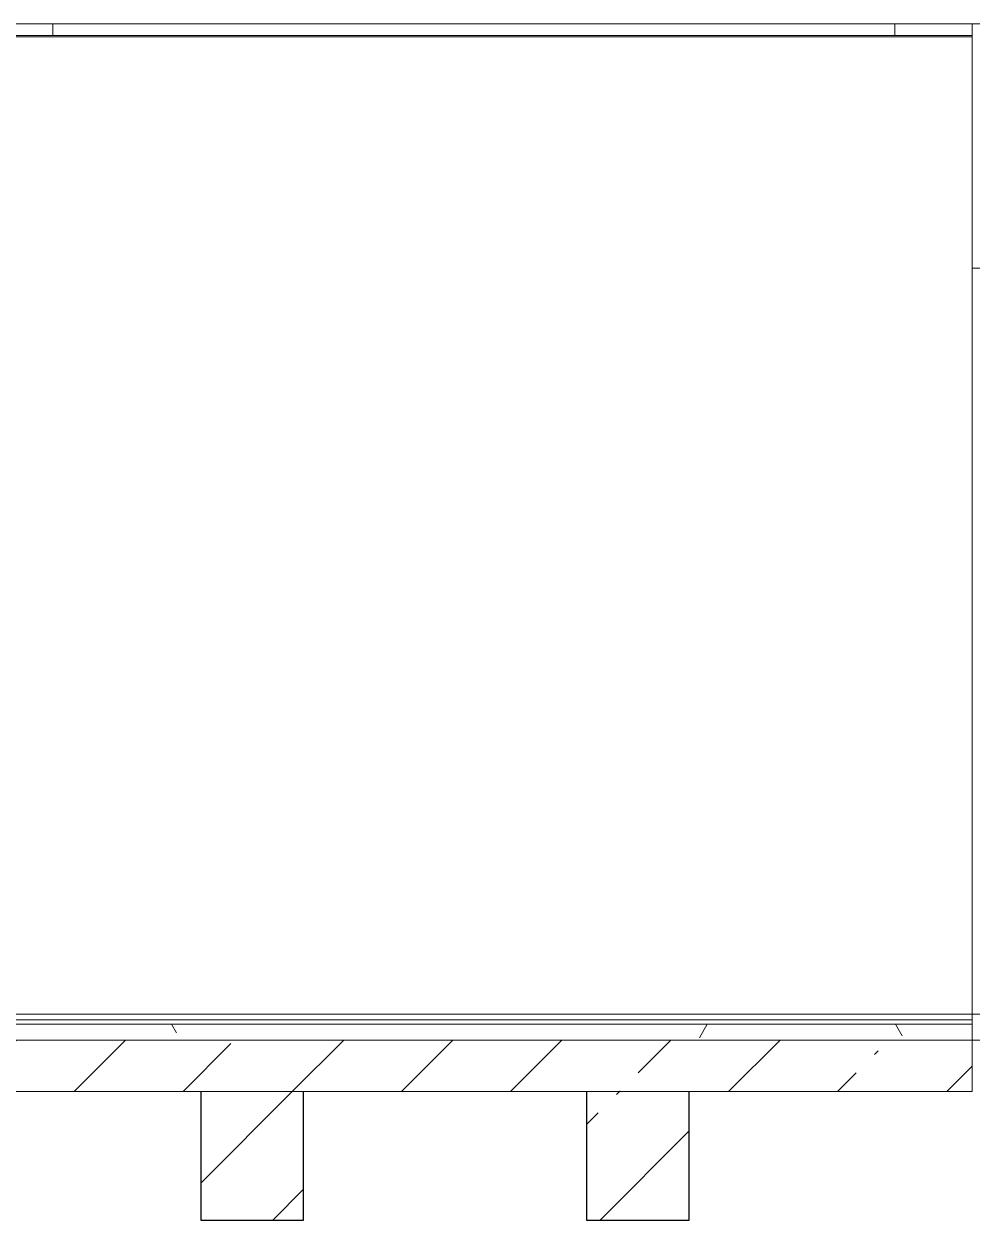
# Model space of a CAD drawing. Header units: millimetres. Extents: x -37960 to 31006, y -24503 to 30326.
# Drawn here: x 19879 to 23567, y 11800 to 16450 of the extents above; entities that cross this region are included whole.
import ezdxf

# ---------------------------------------------------------------- set-up
doc = ezdxf.new("R2010")
doc.units = ezdxf.units.MM
for name, color, linetype, lineweight in [('Высотные отметки', 7, 'Continuous', 9), ('Каркас несущий', 7, 'Continuous', 9), ('Каркас несущий-1', 7, 'Continuous', 25), ('Обобщенные модели', 7, 'Continuous', 9), ('Общие ребра', 7, 'Continuous', 9), ('Отделка 1 _4_-1', 7, 'Continuous', 9), ('Отделка 2 _5_-1', 7, 'Continuous', 9), ('Перекрытия', 7, 'Continuous', 9), ('Стены', 7, 'Continuous', 9), ('Структура _1_', 7, 'Continuous', 18), ('Штриховка разреза-3', 7, 'Continuous', 9)]:
    doc.layers.add(name, color=color, linetype=linetype, lineweight=lineweight)
pattern_1 = [(45, (-3145.5, 6475), (-424.264, 424.264), [600, -100, 20, -100]), (45, (-3145.5, 6899), (-424.264, 424.264), [])]

# ---------------------------------------------------------------- blocks, each defined once
blk = doc.blocks.new('Обобщенные модели 2 - Обобщенные модели 2-1035725-Разрез 3-3')
at = {"layer": 'Обобщенные модели'}
for p, q in [((23567.1, 12500), (23567.1, 16050)), ((23567.1, 12500), (23567.1, 16050)), ((23567.1, 15500), (23866.9, 15500)), ((23567.1, 12500), (23567.1, 15500)), ((23567.1, 12500), (23567.1, 15500)), ((23567.1, 15500), (23866.9, 15500)), ((23567.1, 12500), (23567.1, 15500)), ((23567.1, 12500), (23567.1, 15500)), ((23567.1, 12500), (23567.1, 15500)), ((23567.1, 12500), (23567.1, 15500)), ((20017.1, 12500), (19667.1, 12500)), ((23567.1, 12500), (23267.1, 12500)), ((23567.1, 12500), (23267.1, 12500)), ((23567.1, 12500), (23267.1, 12500)), ((23567.1, 12500), (23267.1, 12500)), ((23867.1, 12500), (23567.1, 12500)), ((23867.1, 12500), (23567.1, 12500)), ((23867.1, 12500), (23567.1, 12500)), ((23867.1, 12500), (23567.1, 12500))]:
    blk.add_line(p, q, dxfattribs=at)
blk = doc.blocks.new('Обобщенные модели 39 - Обобщенные модели 2-1361484-Разрез 3-3')
at = {"layer": 'Обобщенные модели'}
for p, q in [((23267.1, 16405), (23267.1, 16450)), ((23267.1, 16405), (23267.1, 16450)), ((23267.1, 16405), (23267.1, 16450)), ((23567.1, 16050), (23567.1, 16450)), ((23567.1, 16050), (23567.1, 16450)), ((23567.1, 15500), (23567.1, 16450)), ((23567.1, 15500), (23567.1, 16450)), ((23567.1, 15500), (23567.1, 16450)), ((23567.1, 15500), (23567.1, 16450)), ((23866.9, 15500), (23567.1, 15500)), ((23866.9, 15500), (23567.1, 15500))]:
    blk.add_line(p, q, dxfattribs=at)

msp = doc.modelspace()

# ---------------------------------------------------------------- hatches: boundary and pattern name
at = {"layer": 'Каркас несущий'}
h = msp.add_hatch(dxfattribs=at)
h.set_pattern_fill('FP_2', color=256, style=0, pattern_type=2)
h.set_pattern_definition(pattern_1)
h.paths.add_polyline_path([(20567.1, 11800), (20967.1, 11800), (20967.1, 12300), (20567.1, 12300)], flags=0)
h = msp.add_hatch(dxfattribs=at)
h.set_pattern_fill('FP_2', color=256, style=0, pattern_type=2)
h.set_pattern_definition(pattern_1)
h.paths.add_polyline_path([(22067.1, 11800), (22467.1, 11800), (22467.1, 12300), (22067.1, 12300)], flags=0)
at = {"layer": 'Штриховка разреза-3'}
h = msp.add_hatch(dxfattribs=at)
h.set_pattern_fill('FP_3', color=256, style=0, pattern_type=2)
h.set_pattern_definition([(0, (-3145.52, 6475), (812.8, 203.2), [67.056, -542.544, 67.056, -542.544, -3251.2]), (0, (-3145.52, 6475), (812.8, 203.2), [-1219.2, 67.056, -1152.144, 67.056, -542.544, -1422.4]), (0, (-3145.52, 6475), (812.8, 203.2), [-3048, 67.056, -339.344, 67.056, -948.944]), (120, (-2840.72, 6576.6), (-582.3764, 602.3054), [67.056, -542.544, 67.056, -3793.744]), (120, (-2840.72, 6576.6), (-582.3764, 602.3054), [-676.656, -542.544, 67.056, -1152.144, -2032]), (120, (-2840.72, 6576.6), (-582.3764, 602.3054), [-2438.4, 67.056, -542.544, 67.056, -1355.344]), (120, (-2840.72, 6576.6), (-582.3764, 602.3054), [-3115.056, -339.344, 67.056, -948.944]), (240, (-2739.12, 6983), (-230.4236, -805.5054), [67.056, -542.544, 67.056, -542.544, -3251.2]), (240, (-2739.12, 6983), (-230.4236, -805.5054), [-1219.2, 67.056, -1152.144, 67.056, -542.544, -1422.4]), (240, (-2739.12, 6983), (-230.4236, -805.5054), [-3048, 67.056, -339.344, 67.056, -948.944])])
h.paths.add_polyline_path([(14487.1, 12500), (23567.1, 12500), (23567.1, 12561), (14487.1, 12561)], flags=0)
h = msp.add_hatch(dxfattribs=at)
h.set_pattern_fill('FP_2', color=256, style=0, pattern_type=2)
h.set_pattern_definition(pattern_1)
h.paths.add_polyline_path([(11867.1, 12300), (23567.1, 12300), (23567.1, 12500), (11867.1, 12500)], flags=0)

# ---------------------------------------------------------------- linework, layer by layer
at = {"layer": 'Высотные отметки'}
msp.add_line((23442.1, 12600), (26829.5, 12600), dxfattribs=at)
at = {"layer": 'Каркас несущий'}
for p, q in [((20967.1, 12300), (20567.1, 12300)), ((22467.1, 12300), (22067.1, 12300))]:
    msp.add_line(p, q, dxfattribs=at)
at = {"layer": 'Каркас несущий-1'}
for p, q in [((20567.1, 12300), (20567.1, 11800)), ((20967.1, 11800), (20967.1, 12300)), ((22067.1, 12300), (22067.1, 11800)), ((22467.1, 11800), (22467.1, 12300)), ((20567.1, 11800), (20967.1, 11800)), ((22067.1, 11800), (22467.1, 11800))]:
    msp.add_line(p, q, dxfattribs=at)
at = {"layer": 'Общие ребра'}
for p, q in [((23567.1, 12561), (14487.1, 12561)), ((23567.1, 12500), (14487.1, 12500)), ((14487.1, 12500), (23567.1, 12500)), ((20567.1, 12300), (20967.1, 12300)), ((22067.1, 12300), (22467.1, 12300))]:
    msp.add_line(p, q, dxfattribs=at)
at = {"layer": 'Отделка 1 _4_-1'}
for p, q in [((23565.1, 16405), (14489.1, 16405)), ((14489.1, 16400), (23565.1, 16400))]:
    msp.add_line(p, q, dxfattribs=at)
at = {"layer": 'Отделка 2 _5_-1'}
for p, q in [((23567.1, 12600), (14487.1, 12600)), ((23567.1, 12578), (23567.1, 12600))]:
    msp.add_line(p, q, dxfattribs=at)
at = {"layer": 'Перекрытия'}
for p, q in [((23267.1, 16450), (11967.1, 16450)), ((21767.1, 16450), (16817.1, 16450)), ((20014.2, 16450), (23267.5, 16450)), ((22817.1, 16450), (21767.1, 16450)), ((23866.1, 16450), (22817.1, 16450)), ((11867.1, 12500), (23567.1, 12500)), ((16817.1, 12500), (23567.1, 12500)), ((25692, 12500), (20917.1, 12500)), ((21767.1, 12500), (23567.1, 12500)), ((23567.1, 12300), (23567.1, 12500)), ((23567.1, 12500), (23567.1, 12300))]:
    msp.add_line(p, q, dxfattribs=at)
at = {"layer": 'Стены'}
for p, q in [((19991, 16405), (19991, 16450)), ((23565.1, 16400), (14487.1, 16400)), ((14487.1, 12600), (23565.1, 12600)), ((25176, 12500), (22438.2, 12500)), ((22515.5, 12500), (25691.7, 12500)), ((23567.1, 12300), (11867.1, 12300)), ((23565.1, 12300), (11867.1, 12300))]:
    msp.add_line(p, q, dxfattribs=at)
at = {"layer": 'Структура _1_'}
for p, q in [((11867.1, 16450), (23567.1, 16450)), ((23567.1, 16405), (23565.1, 16405)), ((23567.1, 12578), (14487.1, 12578)), ((23567.1, 12561), (23567.1, 12578)), ((23567.1, 12500), (23567.1, 12561)), ((23567.1, 12300), (23567.1, 12500)), ((19567.1, 12300), (20567.1, 12300)), ((20967.1, 12300), (22067.1, 12300)), ((22467.1, 12300), (23567.1, 12300))]:
    msp.add_line(p, q, dxfattribs=at)

# ---------------------------------------------------------------- block references
at = {"layer": 'Обобщенные модели'}
for name in ['Обобщенные модели 39 - Обобщенные модели 2-1361484-Разрез 3-3', 'Обобщенные модели 2 - Обобщенные модели 2-1035725-Разрез 3-3']:
    msp.add_blockref(name, (0, 0), dxfattribs=at)

doc.saveas('drawing.dxf')
